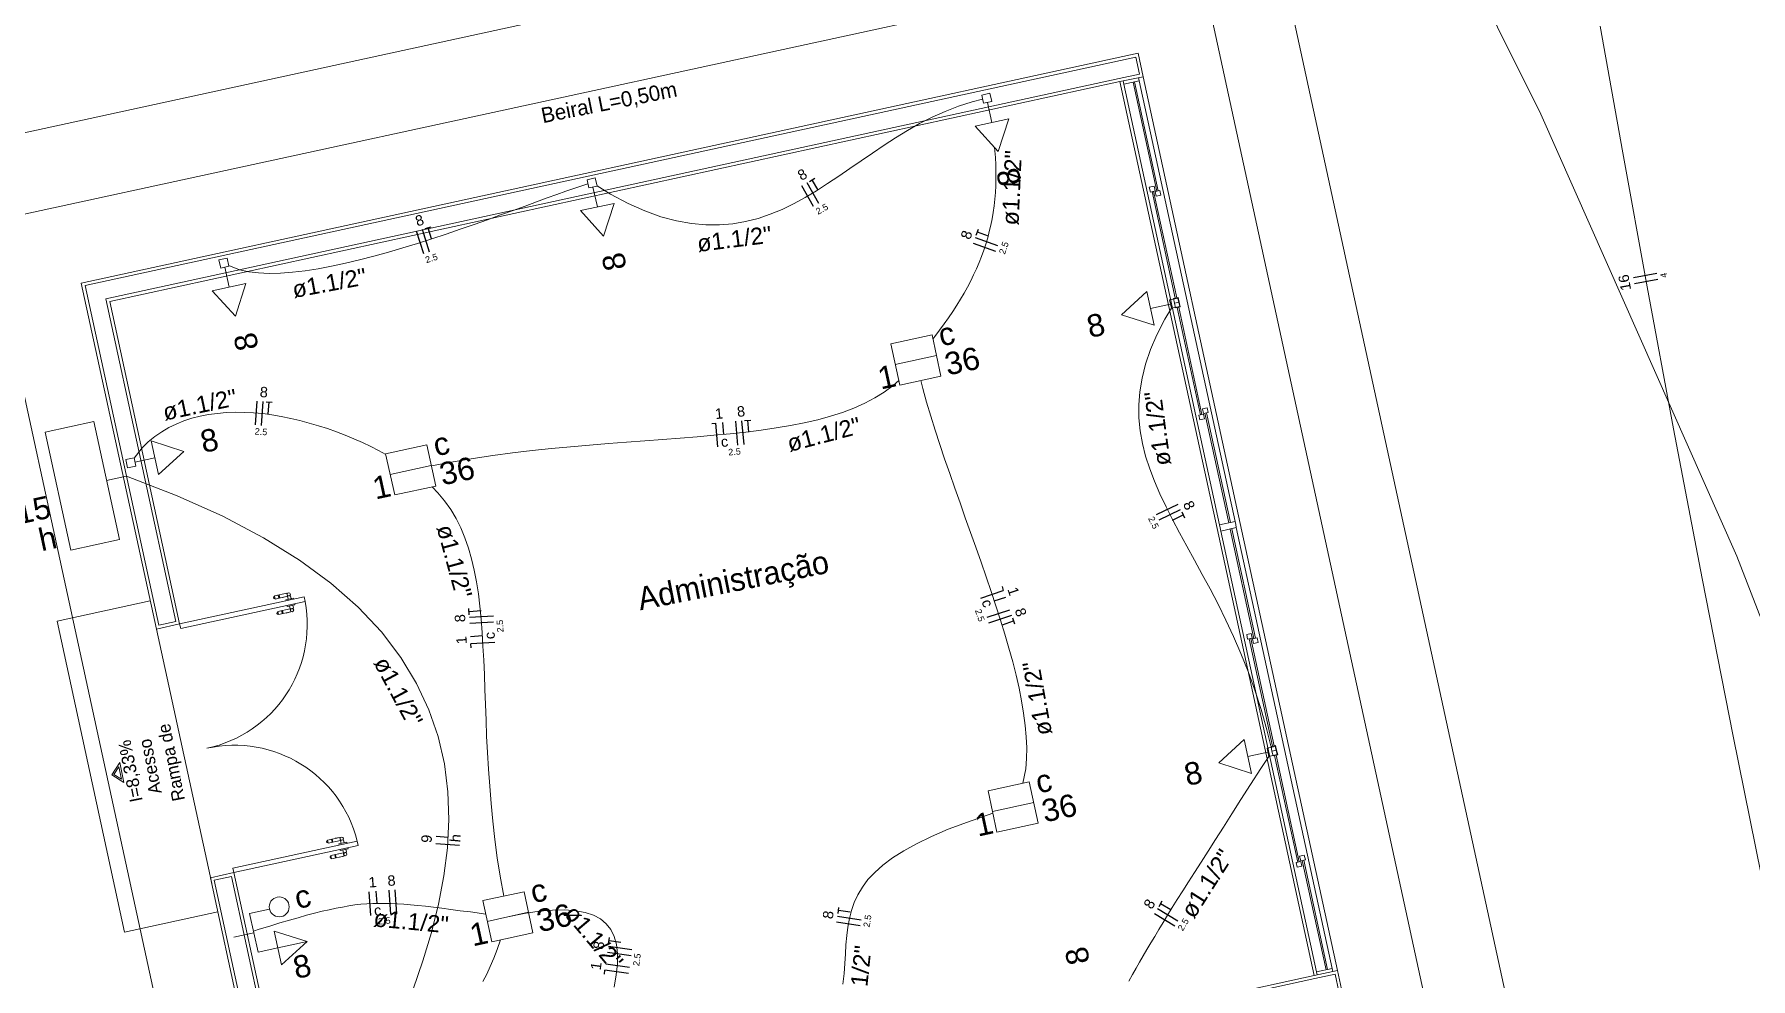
# Model space of a CAD drawing. Header units: millimetres. Extents: x -395 to 1008, y 9 to 692.
# Drawn here: x -38.91 to -28.12, y 54.77 to 60.7 of the extents above; entities that cross this region are included whole.
import ezdxf

# ---------------------------------------------------------------- set-up
doc = ezdxf.new("R2010")
doc.units = ezdxf.units.MM
doc.header["$LTSCALE"] = 0.1
doc.header["$MEASUREMENT"] = 0
for name, color, linetype, lineweight in [('.10 ultra fina', 240, 'Continuous', 5), ('.15', 150, 'Continuous', 15), ('.20', 130, 'Continuous', 5), ('.25', 70, 'Continuous', 5), ('.30', 50, 'Continuous', 5), ('.40 Interno parede', 27, 'Continuous', 5)]:
    doc.layers.add(name, color=color, linetype=linetype, lineweight=lineweight)
doc.styles.add('Arial', font='arial.ttf')
doc.styles.add('MicrosoftHimalaya', font='himalaya.ttf')

# ---------------------------------------------------------------- blocks, each defined once
blk = doc.blocks.new('eeetet')
at = {"layer": '.10 ultra fina', "color": 240, "lineweight": 5}
for p, q in [((661.996, 121.859), (651.442, 119.564)), ((666.128, 102.853), (661.996, 121.859)), ((661.613, 121.264), (653.991, 119.606)), ((665.533, 103.236), (661.613, 121.264)), ((661.231, 120.669), (654.586, 119.224)), ((661.216, 120.645), (654.61, 119.209)), ((661.239, 120.538), (661.216, 120.645)), ((661.263, 120.522), (661.231, 120.669)), ((661.112, 120.51), (661.239, 120.538)), ((654.741, 119.125), (661.112, 120.51)), ((654.765, 119.109), (661.116, 120.491)), ((661.116, 120.491), (661.263, 120.522)), ((661.116, 120.491), (661.727, 117.682)), ((661.14, 120.475), (661.136, 120.495)), ((661.14, 120.475), (661.238, 120.496)), ((661.14, 120.475), (661.742, 117.705)), ((661.348, 119.802), (661.199, 120.488)), ((661.357, 119.804), (661.208, 120.49)), ((661.238, 120.496), (661.233, 120.516)), ((661.84, 117.727), (661.238, 120.496)), ((661.873, 117.714), (661.263, 120.522)), ((661.301, 119.827), (661.331, 119.833)), ((661.308, 119.797), (661.301, 119.827)), ((661.337, 119.804), (661.308, 119.797)), ((661.318, 119.8), (661.463, 119.13)), ((661.327, 119.802), (661.473, 119.132)), ((661.331, 119.833), (661.337, 119.804)), ((661.367, 119.806), (661.338, 119.8)), ((661.338, 119.8), (661.344, 119.771)), ((661.344, 119.771), (661.374, 119.777)), ((661.374, 119.777), (661.367, 119.806)), ((653.991, 119.606), (657.911, 101.578)), ((654.586, 119.224), (655.059, 117.05)), ((654.61, 119.209), (655.074, 117.074)), ((655.182, 117.098), (654.741, 119.125)), ((661.483, 119.134), (661.453, 119.128)), ((661.453, 119.128), (661.46, 119.099)), ((661.489, 119.105), (661.483, 119.134)), ((655.205, 117.082), (654.765, 119.109)), ((661.46, 119.099), (661.489, 119.105)), ((661.46, 119.099), (661.489, 119.105)), ((661.466, 119.069), (661.46, 119.099)), ((661.495, 119.076), (661.466, 119.069)), ((661.623, 118.397), (661.476, 119.072)), ((661.632, 118.399), (661.486, 119.074)), ((661.489, 119.105), (661.495, 119.076)), ((661.642, 118.401), (661.613, 118.395)), ((661.613, 118.395), (661.619, 118.365)), ((661.619, 118.365), (661.648, 118.372)), ((661.635, 118.434), (661.664, 118.44)), ((661.641, 118.404), (661.635, 118.434)), ((661.671, 118.411), (661.641, 118.404)), ((661.648, 118.372), (661.642, 118.401)), ((661.651, 118.407), (661.801, 117.718)), ((661.661, 118.409), (661.811, 117.72)), ((661.664, 118.44), (661.671, 118.411)), ((661.742, 117.705), (661.84, 117.727)), ((661.84, 117.727), (661.844, 117.707)), ((662.338, 114.872), (661.727, 117.682)), ((661.742, 117.705), (661.746, 117.686)), ((661.751, 117.666), (661.746, 117.686)), ((661.751, 117.666), (661.848, 117.688)), ((662.353, 114.896), (661.751, 117.666)), ((661.959, 116.991), (661.809, 117.679)), ((661.969, 116.993), (661.819, 117.681)), ((661.848, 117.688), (661.844, 117.707)), ((661.848, 117.688), (662.451, 114.917)), ((661.873, 117.714), (662.484, 114.904)), ((654.434, 117.1), (655.02, 117.228)), ((655.987, 117.252), (655.205, 117.082)), ((655.212, 117.053), (655.993, 117.223)), ((655.801, 117.258), (655.879, 117.275)), ((655.801, 117.258), (655.805, 117.239)), ((655.805, 117.239), (655.883, 117.256)), ((655.825, 117.264), (655.829, 117.244)), ((655.83, 117.265), (655.834, 117.245)), ((655.849, 117.269), (655.879, 117.275)), ((655.854, 117.249), (655.883, 117.256)), ((655.872, 117.234), (655.921, 117.245)), ((655.874, 117.228), (655.872, 117.234)), ((655.879, 117.275), (655.883, 117.256)), ((655.88, 117.198), (655.881, 117.192)), ((655.881, 117.192), (655.93, 117.203)), ((655.883, 117.256), (655.902, 117.26)), ((655.883, 117.256), (655.887, 117.237)), ((655.9, 117.177), (655.896, 117.196)), ((655.9, 117.177), (655.92, 117.181)), ((655.902, 117.26), (655.907, 117.241)), ((655.92, 117.181), (655.916, 117.2)), ((655.923, 117.238), (655.921, 117.245)), ((655.929, 117.209), (655.93, 117.203)), ((655.993, 117.223), (655.987, 117.252)), ((654.434, 117.1), (654.859, 115.146)), ((655.059, 117.05), (655.205, 117.082)), ((655.074, 117.074), (655.182, 117.098)), ((655.205, 117.082), (655.212, 117.053)), ((655.822, 117.16), (655.9, 117.177)), ((655.826, 117.141), (655.822, 117.16)), ((655.826, 117.141), (655.904, 117.158)), ((655.851, 117.146), (655.846, 117.165)), ((655.855, 117.147), (655.851, 117.166)), ((655.871, 117.171), (655.9, 117.177)), ((655.875, 117.151), (655.904, 117.158)), ((655.904, 117.158), (655.9, 117.177)), ((655.059, 117.05), (655.407, 115.45)), ((661.913, 117.015), (661.942, 117.022)), ((661.919, 116.986), (661.913, 117.015)), ((661.948, 116.992), (661.919, 116.986)), ((661.929, 116.988), (662.076, 116.314)), ((661.939, 116.99), (662.085, 116.316)), ((661.942, 117.022), (661.948, 116.992)), ((661.978, 116.995), (661.949, 116.989)), ((661.949, 116.989), (661.956, 116.96)), ((661.956, 116.96), (661.985, 116.966)), ((661.985, 116.966), (661.978, 116.995)), ((654.828, 116.212), (654.778, 116.134)), ((654.855, 116.085), (654.828, 116.212)), ((662.095, 116.318), (662.066, 116.311)), ((662.066, 116.311), (662.072, 116.282)), ((662.072, 116.282), (662.101, 116.288)), ((662.072, 116.282), (662.101, 116.288)), ((662.079, 116.253), (662.072, 116.282)), ((662.108, 116.259), (662.079, 116.253)), ((662.234, 115.586), (662.088, 116.255)), ((662.101, 116.288), (662.095, 116.318)), ((662.244, 115.588), (662.098, 116.257)), ((662.101, 116.288), (662.108, 116.259)), ((654.778, 116.134), (654.855, 116.085)), ((654.823, 116.185), (654.792, 116.137)), ((654.792, 116.137), (654.84, 116.107)), ((654.84, 116.107), (654.823, 116.185)), ((655.539, 115.548), (656.321, 115.718)), ((656.327, 115.689), (655.545, 115.519)), ((656.134, 115.724), (656.212, 115.741)), ((656.134, 115.724), (656.138, 115.705)), ((656.138, 115.705), (656.217, 115.722)), ((656.159, 115.729), (656.163, 115.71)), ((656.163, 115.731), (656.168, 115.711)), ((656.183, 115.735), (656.212, 115.741)), ((656.187, 115.715), (656.217, 115.722)), ((656.206, 115.7), (656.255, 115.71)), ((656.207, 115.693), (656.206, 115.7)), ((656.212, 115.741), (656.217, 115.722)), ((656.217, 115.722), (656.236, 115.726)), ((656.217, 115.722), (656.221, 115.703)), ((656.236, 115.726), (656.24, 115.707)), ((656.256, 115.704), (656.255, 115.71)), ((656.263, 115.675), (656.264, 115.669)), ((656.321, 115.718), (656.327, 115.689)), ((656.155, 115.626), (656.234, 115.643)), ((656.16, 115.606), (656.155, 115.626)), ((656.16, 115.606), (656.238, 115.623)), ((656.184, 115.612), (656.18, 115.631)), ((656.189, 115.613), (656.185, 115.632)), ((656.204, 115.637), (656.234, 115.643)), ((656.209, 115.617), (656.238, 115.623)), ((656.214, 115.664), (656.215, 115.658)), ((656.215, 115.658), (656.264, 115.669)), ((656.234, 115.643), (656.23, 115.661)), ((656.234, 115.643), (656.253, 115.647)), ((656.238, 115.623), (656.234, 115.643)), ((656.253, 115.647), (656.249, 115.666)), ((662.253, 115.59), (662.224, 115.583)), ((662.224, 115.583), (662.23, 115.554)), ((662.246, 115.623), (662.275, 115.629)), ((662.253, 115.594), (662.246, 115.623)), ((662.282, 115.6), (662.253, 115.594)), ((662.26, 115.56), (662.253, 115.59)), ((662.262, 115.596), (662.412, 114.909)), ((662.272, 115.598), (662.421, 114.911)), ((662.275, 115.629), (662.282, 115.6)), ((655.545, 115.519), (655.399, 115.487)), ((655.399, 115.487), (656.227, 111.676)), ((655.53, 115.495), (655.423, 115.472)), ((655.423, 115.472), (656.243, 111.7)), ((655.971, 113.467), (655.53, 115.495)), ((655.545, 115.519), (655.539, 115.548)), ((655.986, 113.491), (655.545, 115.519)), ((662.23, 115.554), (662.26, 115.56)), ((654.859, 115.146), (655.445, 115.273)), ((662.353, 114.896), (662.451, 114.917)), ((662.451, 114.917), (662.455, 114.898)), ((662.342, 114.853), (655.971, 113.467)), ((662.338, 114.872), (655.986, 113.491)), ((662.484, 114.904), (662.338, 114.872)), ((662.469, 114.88), (662.342, 114.853)), ((662.353, 114.896), (662.357, 114.877)), ((662.492, 114.773), (662.469, 114.88)), ((662.516, 114.758), (662.484, 114.904))]:
    blk.add_line(p, q, dxfattribs=at)
for centre in [(655.891, 117.268), (655.912, 117.169), (656.224, 115.733), (656.246, 115.635)]:
    blk.add_circle(centre, 0.01, dxfattribs=at)
for centre, radius, start, end in [((655.212, 117.079), 0.795, 281.8603, 10.4854), ((655.803, 117.249), 0.00749, 102.2675, 282.2675), ((655.824, 117.15), 0.00749, 102.2675, 282.2675), ((655.55, 115.525), 0.795, 14.0497, 102.6747), ((656.136, 115.714), 0.00749, 102.2675, 282.2675), ((656.158, 115.616), 0.00749, 102.2675, 282.2675)]:
    blk.add_arc(centre, radius, start, end, dxfattribs=at)
at = {"layer": '.10 ultra fina', "color": 240, "lineweight": 5, "line_spacing_factor": 0.9, "style": 'MicrosoftHimalaya'}
for s, insert, char_height, width, attachment_point, rotation in [('Beiral L=0,50m', (657.492, 120.212), 0.096, 1.11401, 7, 11.2657), ('Administração', (658.109, 117.124), 0.144, 1.57754, 7, 11.2657), ('Rampa de', (655.166, 116.466), 0.08, 0.60391, 9, 101.265), ('I=8,33%', (654.91, 116.362), 0.08, 0.52202, 9, 101.265), ('Acesso', (655.025, 116.366), 0.08, 0.43325, 9, 101.265)]:
    blk.add_mtext(s, dxfattribs=dict(at, insert=insert, char_height=char_height, width=width, attachment_point=attachment_point, rotation=rotation))

msp = doc.modelspace()

# ---------------------------------------------------------------- linework, layer by layer
at = {"layer": '.15', "color": 150, "lineweight": 15}
for p, q in [((-32.953, 60.319), (-32.901, 60.331)), ((-32.942, 60.268), (-32.953, 60.319)), ((-32.901, 60.331), (-32.89, 60.279)), ((-32.89, 60.279), (-32.942, 60.268)), ((-32.889, 60.148), (-32.916, 60.273)), ((-32.994, 60.125), (-32.783, 60.171)), ((-32.849, 59.965), (-32.994, 60.125)), ((-32.783, 60.171), (-32.849, 59.965)), ((-35.434, 59.787), (-35.382, 59.799)), ((-35.423, 59.736), (-35.434, 59.787)), ((-35.382, 59.799), (-35.371, 59.747)), ((-35.371, 59.747), (-35.423, 59.736)), ((-35.369, 59.616), (-35.397, 59.741)), ((-35.475, 59.593), (-35.264, 59.639)), ((-35.33, 59.433), (-35.475, 59.593)), ((-35.264, 59.639), (-35.33, 59.433)), ((-37.748, 59.284), (-37.696, 59.295)), ((-37.737, 59.232), (-37.748, 59.284)), ((-37.685, 59.244), (-37.737, 59.232)), ((-37.684, 59.113), (-37.711, 59.238)), ((-37.696, 59.295), (-37.685, 59.244)), ((-37.79, 59.09), (-37.578, 59.136)), ((-37.578, 59.136), (-37.644, 58.93)), ((-37.644, 58.93), (-37.79, 59.09)), ((-32.074, 58.939), (-31.914, 59.085)), ((-31.914, 59.085), (-31.868, 58.873)), ((-31.772, 59.032), (-31.72, 59.043)), ((-31.76, 58.98), (-31.772, 59.032)), ((-31.72, 59.043), (-31.708, 58.991)), ((-31.868, 58.873), (-32.074, 58.939)), ((-31.891, 58.979), (-31.766, 59.006)), ((-31.708, 58.991), (-31.76, 58.98)), ((-33.524, 58.755), (-33.265, 58.812)), ((-33.265, 58.812), (-33.209, 58.553)), ((-33.524, 58.755), (-33.468, 58.496)), ((-33.496, 58.626), (-33.237, 58.682)), ((-33.468, 58.496), (-33.209, 58.553)), ((-38.84, 58.201), (-38.535, 58.267)), ((-38.374, 57.526), (-38.535, 58.267)), ((-38.679, 57.46), (-38.84, 58.201)), ((-38.175, 58.146), (-37.969, 58.08)), ((-38.129, 57.935), (-38.175, 58.146)), ((-37.969, 58.08), (-38.129, 57.935)), ((-36.7, 58.065), (-36.441, 58.121)), ((-36.7, 58.065), (-36.643, 57.806)), ((-36.441, 58.121), (-36.384, 57.862)), ((-38.334, 58.028), (-38.282, 58.039)), ((-38.323, 57.976), (-38.334, 58.028)), ((-38.271, 57.987), (-38.323, 57.976)), ((-38.282, 58.039), (-38.271, 57.987)), ((-38.152, 58.04), (-38.277, 58.013)), ((-36.671, 57.935), (-36.413, 57.992)), ((-38.455, 57.896), (-38.329, 57.924)), ((-36.643, 57.806), (-36.384, 57.862)), ((-38.679, 57.46), (-38.374, 57.526)), ((-31.462, 56.122), (-31.302, 56.268)), ((-31.302, 56.268), (-31.256, 56.056)), ((-31.159, 56.215), (-31.107, 56.226)), ((-31.107, 56.226), (-31.096, 56.175)), ((-31.256, 56.056), (-31.462, 56.122)), ((-31.279, 56.162), (-31.153, 56.189)), ((-31.148, 56.163), (-31.159, 56.215)), ((-31.096, 56.175), (-31.148, 56.163)), ((-32.913, 55.946), (-32.654, 56.003)), ((-32.654, 56.003), (-32.598, 55.744)), ((-32.913, 55.946), (-32.857, 55.687)), ((-32.885, 55.817), (-32.626, 55.873)), ((-32.857, 55.687), (-32.598, 55.744)), ((-36.089, 55.256), (-35.83, 55.312)), ((-36.089, 55.256), (-36.032, 54.997)), ((-35.83, 55.312), (-35.774, 55.053)), ((-37.431, 55.203), (-37.556, 55.176)), ((-37.529, 55.054), (-37.556, 55.176)), ((-36.061, 55.126), (-35.802, 55.183)), ((-37.529, 55.054), (-37.655, 55.027)), ((-37.529, 55.054), (-37.502, 54.932)), ((-37.194, 54.999), (-37.4, 55.065)), ((-37.4, 55.065), (-37.354, 54.853)), ((-36.032, 54.997), (-35.774, 55.053)), ((-37.377, 54.959), (-37.502, 54.932)), ((-37.194, 54.999), (-37.377, 54.959)), ((-37.354, 54.853), (-37.194, 54.999))]:
    msp.add_line(p, q, dxfattribs=at)
msp.add_circle((-37.369, 55.217), 0.0625, dxfattribs=at)
at = {"layer": '.20', "color": 130, "lineweight": 20}
for points in [[(-45.796, 83.59), (-43.586, 81.142), (-41.459, 78.655), (-39.422, 76.13), (-37.481, 73.566), (-35.642, 70.965), (-33.912, 68.328), (-32.297, 65.654), (-30.803, 62.945), (-29.437, 60.2), (-28.206, 57.422), (-27.115, 54.609), (-26.171, 51.764), (-25.38, 48.885), (-24.749, 45.975), (-24.285, 43.033), (-24.007, 40.212)], [(-29.065, 60.752), (-28.923, 59.957), (-28.769, 59.114), (-28.604, 58.222), (-28.424, 57.281), (-28.229, 56.289), (-28.016, 55.245), (-27.784, 54.148), (-27.53, 52.998), (-27.253, 51.793), (-26.951, 50.532), (-26.623, 49.215), (-26.266, 47.839), (-25.879, 46.405), (-25.46, 44.911), (-25.007, 43.357), (-24.519, 41.74), (-23.992, 40.061)], [(-32.947, 60.293), (-33.012, 60.277), (-33.099, 60.249), (-33.183, 60.217), (-33.264, 60.18), (-33.343, 60.14), (-33.419, 60.097), (-33.494, 60.051), (-33.567, 60.004), (-33.639, 59.955), (-33.711, 59.906), (-33.781, 59.857), (-33.851, 59.809), (-33.922, 59.763), (-33.992, 59.718), (-34.063, 59.675), (-34.135, 59.636), (-34.208, 59.601), (-34.283, 59.57), (-34.359, 59.544), (-34.437, 59.524), (-34.518, 59.51), (-34.602, 59.503), (-34.688, 59.503), (-34.778, 59.512), (-34.871, 59.529), (-34.969, 59.555), (-35.07, 59.592), (-35.176, 59.639), (-35.287, 59.697), (-35.371, 59.748)], [(-33.259, 58.786), (-33.248, 58.801), (-33.218, 58.841), (-33.189, 58.881), (-33.162, 58.92), (-33.135, 58.959), (-33.11, 58.998), (-33.087, 59.036), (-33.064, 59.075), (-33.043, 59.113), (-33.022, 59.151), (-33.004, 59.19), (-32.986, 59.228), (-32.969, 59.267), (-32.954, 59.305), (-32.94, 59.344), (-32.927, 59.383), (-32.915, 59.422), (-32.905, 59.461), (-32.895, 59.501), (-32.887, 59.542), (-32.88, 59.582), (-32.874, 59.623), (-32.87, 59.665), (-32.866, 59.707), (-32.864, 59.75), (-32.863, 59.793), (-32.863, 59.837), (-32.864, 59.882), (-32.867, 59.928), (-32.872, 59.99)], [(-35.428, 59.761), (-35.472, 59.747), (-35.517, 59.733), (-35.567, 59.715), (-35.624, 59.695), (-35.685, 59.673), (-35.752, 59.648), (-35.823, 59.622), (-35.898, 59.594), (-35.977, 59.566), (-36.059, 59.536), (-36.144, 59.506), (-36.231, 59.476), (-36.319, 59.446), (-36.409, 59.416), (-36.5, 59.387), (-36.592, 59.359), (-36.683, 59.332), (-36.774, 59.307), (-36.864, 59.283), (-36.953, 59.262), (-37.04, 59.244), (-37.124, 59.228), (-37.206, 59.215), (-37.285, 59.206), (-37.361, 59.2), (-37.432, 59.199), (-37.499, 59.202), (-37.561, 59.209), (-37.618, 59.221), (-37.686, 59.248)], [(-31.134, 56.221), (-31.16, 56.329), (-31.196, 56.457), (-31.235, 56.58), (-31.278, 56.697), (-31.323, 56.809), (-31.37, 56.917), (-31.418, 57.02), (-31.467, 57.119), (-31.517, 57.215), (-31.566, 57.307), (-31.615, 57.397), (-31.663, 57.484), (-31.709, 57.568), (-31.753, 57.651), (-31.794, 57.732), (-31.832, 57.813), (-31.866, 57.892), (-31.896, 57.971), (-31.922, 58.05), (-31.942, 58.129), (-31.956, 58.209), (-31.964, 58.29), (-31.965, 58.372), (-31.959, 58.455), (-31.945, 58.541), (-31.923, 58.629), (-31.892, 58.72), (-31.851, 58.813), (-31.801, 58.911), (-31.759, 58.98)], [(-36.412, 57.99), (-36.276, 58.015), (-36.15, 58.036), (-36.026, 58.054), (-35.902, 58.07), (-35.779, 58.085), (-35.657, 58.097), (-35.537, 58.109), (-35.418, 58.119), (-35.3, 58.129), (-35.185, 58.138), (-35.071, 58.146), (-34.959, 58.154), (-34.849, 58.163), (-34.742, 58.171), (-34.637, 58.181), (-34.535, 58.19), (-34.435, 58.201), (-34.339, 58.213), (-34.245, 58.227), (-34.155, 58.242), (-34.068, 58.259), (-33.984, 58.279), (-33.904, 58.301), (-33.828, 58.325), (-33.756, 58.352), (-33.688, 58.382), (-33.624, 58.416), (-33.565, 58.453), (-33.51, 58.494), (-33.474, 58.526)], [(-33.335, 58.525), (-33.322, 58.475), (-33.299, 58.39), (-33.273, 58.302), (-33.245, 58.214), (-33.216, 58.124), (-33.186, 58.033), (-33.154, 57.941), (-33.122, 57.849), (-33.089, 57.756), (-33.056, 57.663), (-33.023, 57.57), (-32.99, 57.477), (-32.957, 57.384), (-32.925, 57.292), (-32.894, 57.2), (-32.864, 57.109), (-32.835, 57.019), (-32.808, 56.931), (-32.782, 56.843), (-32.758, 56.757), (-32.737, 56.673), (-32.718, 56.591), (-32.702, 56.511), (-32.689, 56.434), (-32.679, 56.358), (-32.673, 56.286), (-32.67, 56.216), (-32.671, 56.149), (-32.676, 56.085), (-32.694, 55.994)], [(-36.699, 58.06), (-36.744, 58.085), (-36.794, 58.111), (-36.846, 58.135), (-36.9, 58.159), (-36.954, 58.181), (-37.009, 58.203), (-37.066, 58.223), (-37.123, 58.241), (-37.181, 58.258), (-37.239, 58.274), (-37.297, 58.287), (-37.356, 58.299), (-37.415, 58.309), (-37.473, 58.317), (-37.531, 58.322), (-37.589, 58.325), (-37.646, 58.326), (-37.703, 58.324), (-37.758, 58.319), (-37.813, 58.312), (-37.866, 58.302), (-37.918, 58.288), (-37.968, 58.272), (-38.017, 58.252), (-38.064, 58.229), (-38.108, 58.203), (-38.151, 58.173), (-38.192, 58.139), (-38.23, 58.102), (-38.282, 58.037)], [(-36.527, 54.7), (-36.466, 54.877), (-36.412, 55.055), (-36.368, 55.234), (-36.334, 55.412), (-36.312, 55.589), (-36.303, 55.766), (-36.309, 55.941), (-36.331, 56.115), (-36.37, 56.287), (-36.428, 56.456), (-36.505, 56.622), (-36.605, 56.785), (-36.726, 56.945), (-36.872, 57.1), (-37.044, 57.251), (-37.242, 57.397), (-37.468, 57.537), (-37.724, 57.672), (-38.01, 57.801), (-38.329, 57.924)], [(-35.958, 55.284), (-35.98, 55.409), (-35.998, 55.526), (-36.013, 55.641), (-36.027, 55.755), (-36.037, 55.866), (-36.046, 55.975), (-36.054, 56.082), (-36.06, 56.187), (-36.065, 56.289), (-36.069, 56.39), (-36.072, 56.488), (-36.076, 56.583), (-36.079, 56.677), (-36.083, 56.768), (-36.088, 56.856), (-36.093, 56.942), (-36.099, 57.026), (-36.107, 57.107), (-36.117, 57.185), (-36.129, 57.261), (-36.143, 57.334), (-36.16, 57.404), (-36.179, 57.472), (-36.202, 57.537), (-36.228, 57.599), (-36.257, 57.659), (-36.291, 57.715), (-36.329, 57.769), (-36.371, 57.82), (-36.408, 57.857)], [(-32.028, 54.75), (-32.005, 54.791), (-31.982, 54.831), (-31.96, 54.87), (-31.937, 54.91), (-31.914, 54.95), (-31.89, 54.99), (-31.865, 55.031), (-31.84, 55.074), (-31.813, 55.118), (-31.785, 55.164), (-31.755, 55.212), (-31.723, 55.263), (-31.689, 55.317), (-31.653, 55.374), (-31.615, 55.434), (-31.574, 55.499), (-31.53, 55.567), (-31.483, 55.64), (-31.433, 55.719), (-31.38, 55.802), (-31.323, 55.891), (-31.262, 55.986), (-31.197, 56.087), (-31.148, 56.163)], [(-32.882, 55.805), (-33.043, 55.75), (-33.163, 55.705), (-33.268, 55.659), (-33.362, 55.614), (-33.443, 55.57), (-33.514, 55.525), (-33.574, 55.48), (-33.625, 55.434), (-33.668, 55.388), (-33.703, 55.341), (-33.732, 55.293), (-33.754, 55.244), (-33.771, 55.195), (-33.784, 55.143), (-33.794, 55.09), (-33.8, 55.036), (-33.806, 54.979), (-33.81, 54.921), (-33.814, 54.861), (-33.818, 54.798), (-33.825, 54.732)], [(-37.531, 55.065), (-37.496, 55.076), (-37.429, 55.096), (-37.365, 55.116), (-37.305, 55.133), (-37.249, 55.149), (-37.197, 55.164), (-37.147, 55.177), (-37.1, 55.189), (-37.055, 55.199), (-37.012, 55.209), (-36.971, 55.216), (-36.931, 55.223), (-36.893, 55.229), (-36.855, 55.233), (-36.818, 55.236), (-36.781, 55.238), (-36.743, 55.239), (-36.705, 55.239), (-36.667, 55.238), (-36.627, 55.237), (-36.586, 55.234), (-36.543, 55.23), (-36.498, 55.226), (-36.45, 55.221), (-36.4, 55.215), (-36.347, 55.208), (-36.291, 55.201), (-36.231, 55.193), (-36.167, 55.185), (-36.071, 55.172)], [(-35.264, 54.712), (-35.25, 54.79), (-35.243, 54.86), (-35.242, 54.923), (-35.249, 54.98), (-35.263, 55.03), (-35.284, 55.074), (-35.313, 55.111), (-35.349, 55.141), (-35.393, 55.165), (-35.445, 55.182), (-35.505, 55.193), (-35.573, 55.198), (-35.65, 55.196), (-35.735, 55.189), (-35.829, 55.175), (-35.931, 55.154)], [(-36.088, 54.747), (-36.064, 54.793), (-36.042, 54.842), (-36.02, 54.894), (-35.999, 54.948), (-35.977, 55.009)]]:
    msp.add_lwpolyline(points, dxfattribs=at)
at = {"layer": '.25', "color": 70, "lineweight": 25}
for p, q in [((-34.036, 59.777), (-34.001, 59.797)), ((-33.981, 59.722), (-34.018, 59.787)), ((-34.01, 59.619), (-34.084, 59.75)), ((-33.977, 59.638), (-34.051, 59.768)), ((-36.46, 59.321), (-36.505, 59.464)), ((-36.424, 59.332), (-36.469, 59.475)), ((-36.452, 59.48), (-36.414, 59.492)), ((-36.411, 59.415), (-36.433, 59.486)), ((-32.987, 59.438), (-32.973, 59.476)), ((-32.909, 59.432), (-32.98, 59.457)), ((-32.863, 59.337), (-33.005, 59.386)), ((-32.851, 59.372), (-32.992, 59.422)), ((-28.708, 59.198), (-28.856, 59.17)), ((-28.702, 59.161), (-28.849, 59.134)), ((-37.518, 58.246), (-37.507, 58.395)), ((-37.481, 58.243), (-37.47, 58.393)), ((-37.452, 58.392), (-37.413, 58.389)), ((-37.438, 58.315), (-37.433, 58.39)), ((-34.485, 58.119), (-34.498, 58.269)), ((-34.447, 58.123), (-34.461, 58.272)), ((-34.444, 58.274), (-34.404, 58.277)), ((-34.417, 58.201), (-34.424, 58.276)), ((-34.65, 58.255), (-34.625, 58.257)), ((-34.611, 58.108), (-34.625, 58.257)), ((-34.574, 58.186), (-34.581, 58.261)), ((-31.853, 57.683), (-31.718, 57.749)), ((-31.837, 57.649), (-31.702, 57.715)), ((-31.753, 57.648), (-31.686, 57.681)), ((-31.694, 57.699), (-31.677, 57.663)), ((-32.959, 57.158), (-32.817, 57.206)), ((-32.825, 57.23), (-32.817, 57.206)), ((-36.174, 57.052), (-36.176, 57.092)), ((-32.918, 57.038), (-32.776, 57.085)), ((-32.874, 57.14), (-32.802, 57.163)), ((-36.1, 57.077), (-36.175, 57.072)), ((-36.023, 57.044), (-36.173, 57.035)), ((-36.021, 57.006), (-36.171, 56.998)), ((-32.907, 57.002), (-32.764, 57.05)), ((-32.823, 56.99), (-32.752, 57.014)), ((-32.759, 57.033), (-32.746, 56.995)), ((-36.091, 56.92), (-36.166, 56.915)), ((-36.014, 56.879), (-36.164, 56.87)), ((-36.162, 56.846), (-36.164, 56.87)), ((-36.236, 55.602), (-36.385, 55.614)), ((-36.307, 55.653), (-36.382, 55.659)), ((-36.794, 55.163), (-36.804, 55.312)), ((-36.754, 55.241), (-36.76, 55.315)), ((-36.667, 55.172), (-36.677, 55.321)), ((-36.629, 55.174), (-36.64, 55.324)), ((-31.838, 55.22), (-31.818, 55.254)), ((-33.711, 55.134), (-33.859, 55.157)), ((-33.856, 55.175), (-33.85, 55.214)), ((-33.779, 55.183), (-33.853, 55.195)), ((-31.739, 55.095), (-31.867, 55.173)), ((-31.72, 55.127), (-31.848, 55.205)), ((-31.764, 55.198), (-31.828, 55.237)), ((-33.717, 55.097), (-33.865, 55.12)), ((-35.157, 54.909), (-35.306, 54.93)), ((-35.152, 54.946), (-35.3, 54.967)), ((-35.298, 54.985), (-35.292, 55.024)), ((-35.221, 54.994), (-35.295, 55.004)), ((-35.325, 54.794), (-35.322, 54.819)), ((-35.173, 54.798), (-35.322, 54.819)), ((-35.168, 54.835), (-35.316, 54.856))]:
    msp.add_line(p, q, dxfattribs=at)

# ---------------------------------------------------------------- block references
at = {"layer": '.30'}
msp.add_blockref('eeetet', (-693.2, -60.087), dxfattribs=at)

# ---------------------------------------------------------------- texts
at = {"layer": '.40 Interno parede', "color": 27, "line_spacing_factor": 0.9, "style": 'Arial'}
for s, insert, char_height, width, attachment_point, rotation in [('ø1.1/2"', (-32.708, 59.734), 0.1059, 0.92508, 8, 87.4109), ('8', (-34.064, 59.791), 0.0653, 0.10011, 8, 29.5651), ('8', (-32.712, 59.819), 0.141, 0.2169, 8, 102.2677), ('8', (-36.477, 59.5), 0.0653, 0.10011, 8, 17.3955), ('2.5', (-33.947, 59.585), 0.0406, 0.15292, 8, 29.5651), ('ø1.1/2"', (-34.501, 59.36), 0.1059, 0.92508, 8, 7.2263), ('8', (-33.017, 59.43), 0.0653, 0.10011, 8, 70.8295), ('2.5', (-32.794, 59.352), 0.0406, 0.15292, 8, 70.8295), ('2.5', (-36.406, 59.274), 0.0406, 0.15292, 8, 17.3955), ('8', (-35.193, 59.287), 0.141, 0.2169, 8, 102.2677), ('ø1.1/2"', (-37.044, 59.084), 0.1059, 0.92508, 8, 10.6068), ('16', (-28.878, 59.147), 0.0653, 0.20021, 8, 100.4343), ('4', (-28.646, 59.19), 0.0406, 0.06118, 8, 100.4343), ('8', (-32.22, 58.802), 0.141, 0.2169, 8, 12.2675), ('8', (-37.507, 58.784), 0.141, 0.2169, 8, 102.2677), ('c', (-33.207, 58.737), 0.141, 0.195, 7, 12.2675), ('36', (-33.167, 58.554), 0.1412, 0.4338, 7, 12.2675), ('1', (-33.588, 58.468), 0.141, 0.2169, 7, 12.2675), ('8', (-37.468, 58.419), 0.0653, 0.10011, 8, 355.8359), ('ø1.1/2"', (-37.857, 58.319), 0.1059, 0.92508, 8, 11.8902), ('ø1.1/2"', (-31.792, 58.231), 0.1059, 0.92508, 8, 97.8273), ('1', (-34.601, 58.285), 0.0653, 0.10011, 8, 5.3012), ('8', (-34.463, 58.298), 0.0653, 0.10011, 8, 5.3012), ('ø1.1/2"', (-33.931, 58.133), 0.1059, 0.92508, 8, 14.651), ('8', (-37.793, 58.079), 0.141, 0.2169, 8, 12.2675), ('2.5', (-37.485, 58.183), 0.0406, 0.15292, 8, 355.8359), ('c', (-36.383, 58.046), 0.141, 0.195, 7, 12.2675), ('c', (-34.567, 58.108), 0.0653, 0.09, 8, 5.3012), ('2.5', (-34.505, 58.057), 0.0406, 0.15292, 8, 5.3012), ('36', (-36.343, 57.863), 0.1412, 0.4338, 7, 12.2675), ('1', (-36.764, 57.777), 0.141, 0.2169, 7, 12.2675), ('15', (-38.793, 57.664), 0.1412, 0.4338, 9, 12.2675), ('8', (-31.679, 57.726), 0.0653, 0.10011, 8, 296.0363), ('2.5', (-31.891, 57.623), 0.0406, 0.15292, 8, 296.0363), ('h', (-38.757, 57.475), 0.141, 0.2169, 9, 12.2675), ('ø1.1/2"', (-36.321, 57.374), 0.1059, 0.92508, 8, 285.3048), ('1', (-32.784, 57.19), 0.0653, 0.10011, 8, 288.5535), ('2.5', (-32.984, 57.043), 0.0406, 0.15292, 8, 288.5535), ('c', (-32.948, 57.115), 0.0653, 0.09, 8, 288.5535), ('8', (-32.739, 57.058), 0.0653, 0.10011, 8, 288.5535), ('8', (-36.199, 57.033), 0.0653, 0.10011, 8, 93.2723), ('2.5', (-35.96, 56.983), 0.0406, 0.15292, 8, 93.2723), ('1', (-36.191, 56.895), 0.0653, 0.10011, 8, 93.2723), ('c', (-36.013, 56.924), 0.0653, 0.09, 8, 93.2723), ('ø1.1/2"', (-36.669, 56.543), 0.1059, 0.92508, 8, 298.3224), ('ø1.1/2"', (-32.549, 56.537), 0.1059, 0.92508, 8, 100.2968), ('8', (-31.608, 55.986), 0.141, 0.2169, 8, 12.2675), ('c', (-32.596, 55.927), 0.141, 0.195, 7, 12.2675), ('36', (-32.557, 55.745), 0.1412, 0.4338, 7, 12.2675), ('1', (-32.977, 55.658), 0.141, 0.2169, 7, 12.2675), ('9', (-36.409, 55.642), 0.0653, 0.10011, 8, 85.1248), ('h', (-36.229, 55.646), 0.0653, 0.10011, 8, 85.1248), ('ø1.1/2"', (-31.49, 55.334), 0.1059, 0.92508, 8, 57.6286), ('1', (-36.78, 55.34), 0.0653, 0.10011, 8, 4.0693), ('8', (-36.661, 55.349), 0.0653, 0.10011, 8, 4.0693), ('c', (-35.772, 55.237), 0.141, 0.195, 7, 12.2675), ('c', (-37.207, 55.211), 0.141, 0.195, 8, 12.2675), ('8', (-31.87, 55.218), 0.0653, 0.10011, 8, 58.5568), ('ø1.1/2"', (-36.545, 55.07), 0.1059, 0.92508, 8, 354.7072), ('c', (-36.748, 55.162), 0.0653, 0.09, 8, 4.0693), ('2.5', (-36.707, 55.108), 0.0406, 0.15292, 8, 4.0693), ('36', (-35.732, 55.055), 0.1412, 0.4338, 7, 12.2675), ('ø1.1/2"', (-35.434, 54.99), 0.1059, 0.92508, 8, 310.1941), ('8', (-33.885, 55.162), 0.0653, 0.10011, 8, 81.137), ('2.5', (-33.651, 55.125), 0.0406, 0.15292, 8, 81.137), ('2.5', (-31.668, 55.095), 0.0406, 0.15292, 8, 58.5568), ('1', (-36.153, 54.968), 0.141, 0.2169, 7, 12.2675), ('8', (-35.327, 54.971), 0.0653, 0.10011, 8, 81.9335), ('2.5', (-35.1, 54.882), 0.0406, 0.15292, 8, 81.9335), ('ø1.1/2"', (-33.667, 54.733), 0.1059, 0.92508, 8, 84.0018), ('8', (-32.281, 54.924), 0.141, 0.2169, 8, 102.2677), ('8', (-37.21, 54.773), 0.141, 0.2169, 8, 12.2675), ('1', (-35.345, 54.841), 0.0653, 0.10011, 8, 81.9335)]:
    msp.add_mtext(s, dxfattribs=dict(at, insert=insert, char_height=char_height, width=width, attachment_point=attachment_point, rotation=rotation))

doc.saveas('drawing.dxf')
